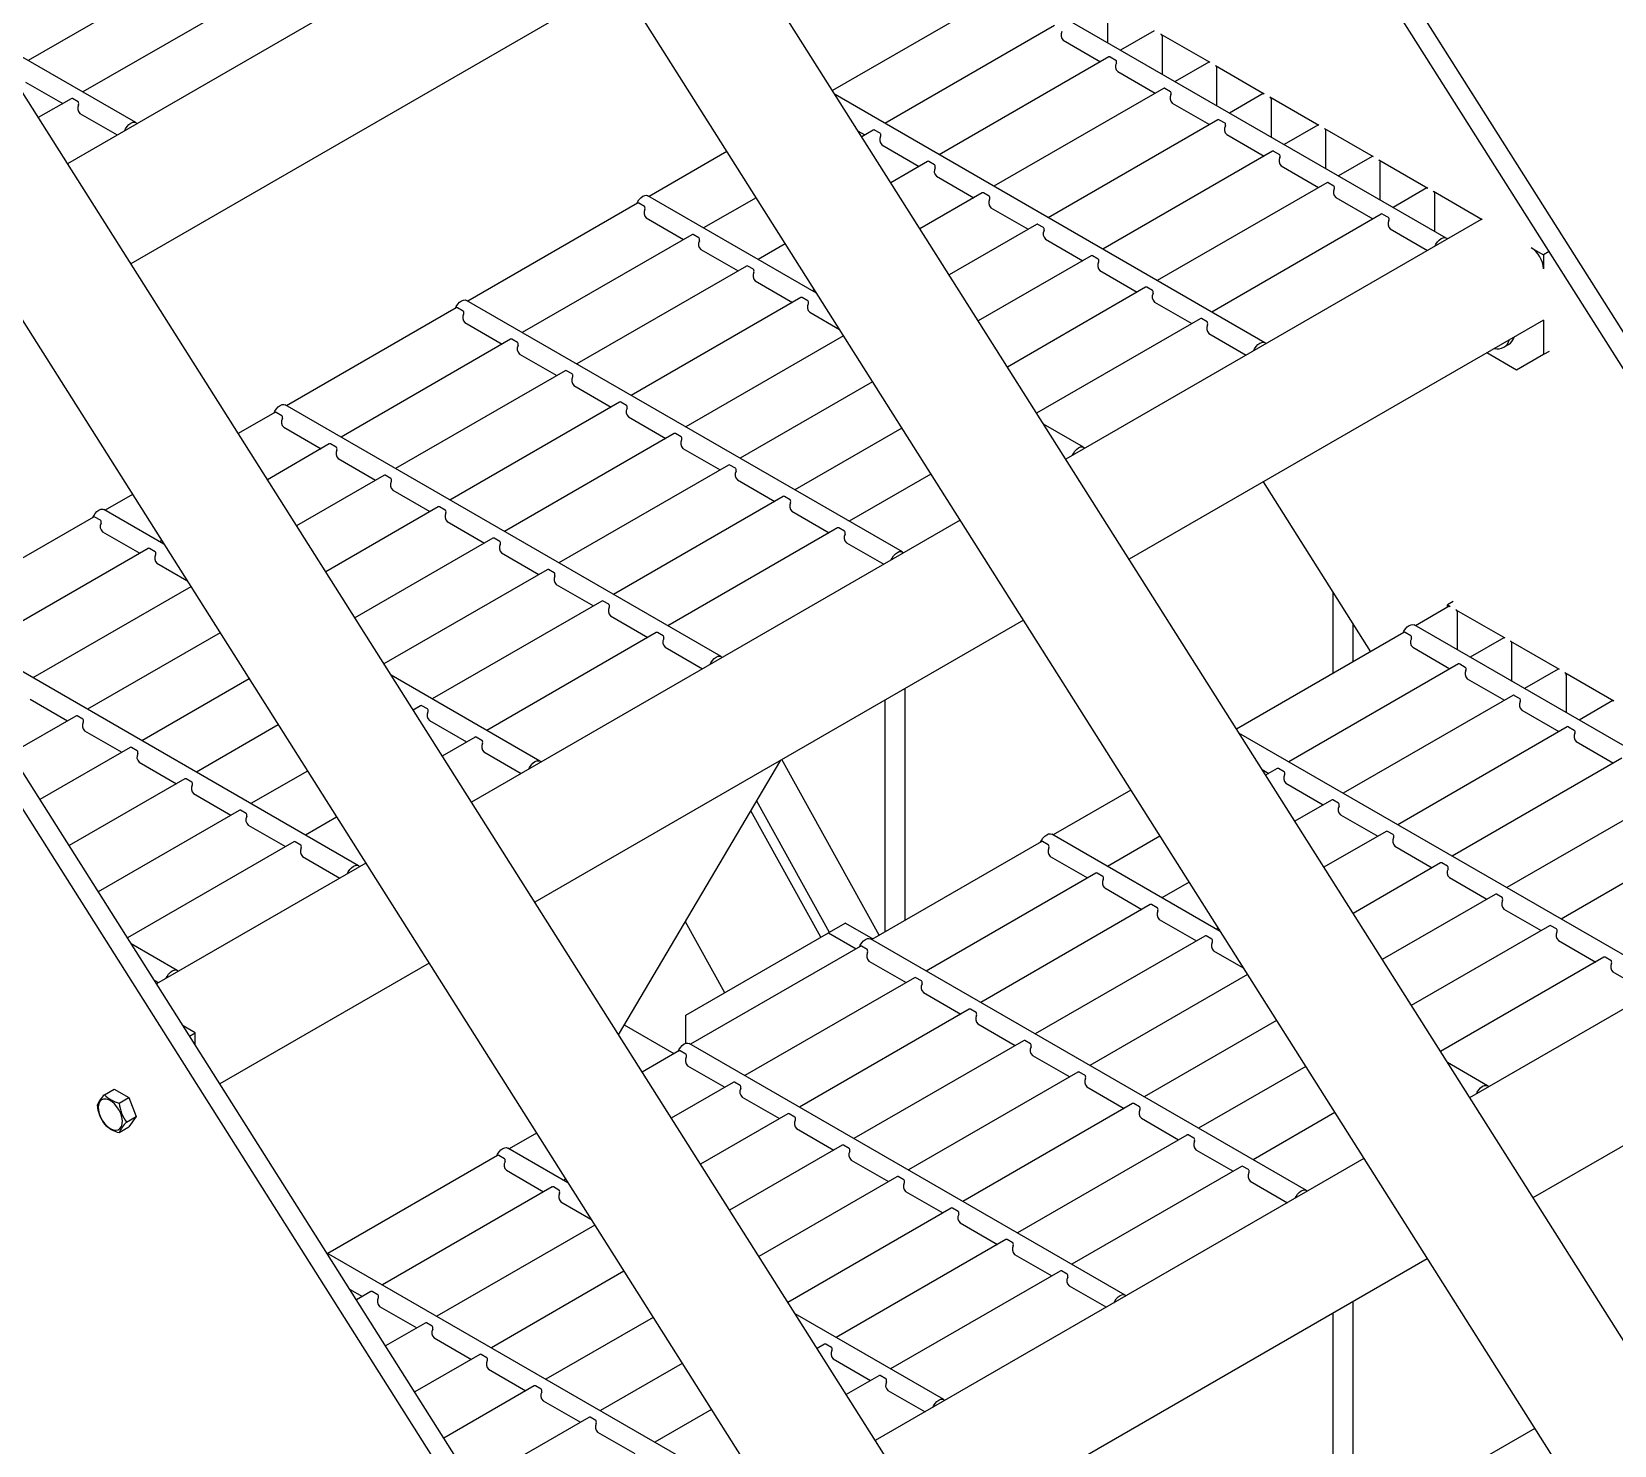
# Model space of a CAD drawing. Header units: millimetres. Extents: x 0 to 55611, y 0 to 32827.
# Drawn here: x 45006 to 45507, y 9940 to 10389 of the extents above; entities that cross this region are included whole.
import ezdxf

# ---------------------------------------------------------------- set-up
doc = ezdxf.new("R2010")
doc.units = ezdxf.units.MM
doc.header["$LTSCALE"] = 10
doc.linetypes.add('SLD-Continua', pattern=[0])
doc.layers.add('CHUTE', color=30, linetype='SLD-Continua')
doc.layers.add('STRUC', color=5, linetype='SLD-Continua')

msp = doc.modelspace()

# ---------------------------------------------------------------- linework, layer by layer
at = {"layer": 'CHUTE', "linetype": 'SLD-Continua', "lineweight": 25}
msp.add_line((45191.75, 10070.7), (45243.22, 10157.81), dxfattribs=at)
at = {"layer": 'STRUC', "linetype": 'SLD-Continua', "lineweight": 25}
for p, q in [((46038.04, 9139.34), (44717.33, 11227.52)), ((44690.04, 11198.36), (45999.14, 9128.53)), ((47664.1, 6876.55), (45230.61, 10724.16)), ((47669.49, 6879.66), (45236, 10727.27)), ((45486.76, 9604.25), (44886.82, 10552.82)), ((44866.54, 10512.59), (45485.38, 9534.13)), ((45171.93, 10436.44), (45016.99, 10347)), ((45058.34, 10410.76), (45004.57, 10379.72)), ((45192.01, 10404.69), (45037.08, 10315.25)), ((45454.15, 10323.41), (45315.94, 10403.19)), ((45075.61, 10400.79), (45021.84, 10369.75)), ((45312.65, 10400.81), (45259.58, 10370.17)), ((45346.89, 10385.32), (45346.89, 10397.31)), ((45329.93, 10390.84), (45276.16, 10359.8)), ((45361.61, 10389.18), (45350.91, 10383)), ((45363.72, 10388.11), (45379.2, 10379.17)), ((45038.7, 10360.02), (44991.55, 10387.24)), ((45332.73, 10386.16), (45344.56, 10379.34)), ((45364.17, 10375.35), (45364.17, 10387.33)), ((45347.2, 10380.86), (45293.44, 10349.82)), ((45347.62, 10380.89), (45349.42, 10379.85)), ((45378.88, 10379.2), (45368.19, 10373.03)), ((45381, 10378.14), (45396.48, 10369.2)), ((45003.67, 10372.91), (45015.49, 10366.08)), ((45350.01, 10376.19), (45361.84, 10369.36)), ((45381.45, 10365.38), (45381.45, 10377.36)), ((45396.67, 10290.23), (45260.37, 10368.91)), ((45364.48, 10370.89), (45310.71, 10339.85)), ((45364.9, 10370.92), (45366.7, 10369.88)), ((45396.16, 10369.23), (45385.46, 10363.06)), ((45398.27, 10368.16), (45413.75, 10359.23)), ((45018.14, 10367.61), (45007.75, 10361.61)), ((45020.35, 10366.6), (45018.56, 10367.64)), ((45020.94, 10362.94), (45032.77, 10356.11)), ((45367.29, 10366.22), (45379.11, 10359.39)), ((45398.72, 10355.4), (45398.72, 10367.39)), ((45272.46, 10357.66), (45268.82, 10355.56)), ((45274.67, 10356.65), (45272.87, 10357.68)), ((45381.76, 10360.92), (45327.99, 10329.88)), ((45382.18, 10360.94), (45383.97, 10359.91)), ((45413.44, 10359.26), (45402.74, 10353.08)), ((45415.55, 10358.19), (45431.03, 10349.25)), ((45267.68, 10357.36), (45269.81, 10356.13)), ((45275.26, 10352.98), (45287.09, 10346.16)), ((45384.56, 10356.24), (45396.39, 10349.42)), ((45416, 10345.43), (45416, 10357.41)), ((45226.08, 10350.83), (45201.41, 10336.59)), ((45289.73, 10347.68), (45278.06, 10340.95)), ((45291.95, 10346.67), (45290.15, 10347.71)), ((45399.03, 10350.94), (45345.27, 10319.9)), ((45399.45, 10350.97), (45401.25, 10349.93)), ((45430.71, 10349.29), (45420.02, 10343.11)), ((45432.83, 10348.22), (45448.31, 10339.28)), ((45292.54, 10343.01), (45304.36, 10336.18)), ((45401.84, 10346.27), (45413.66, 10339.44)), ((45433.27, 10335.46), (45433.27, 10347.44)), ((45307.01, 10337.71), (45287.3, 10326.34)), ((45309.22, 10336.7), (45307.43, 10337.74)), ((45416.31, 10340.97), (45362.54, 10309.93)), ((45416.73, 10341), (45418.52, 10339.96)), ((45447.99, 10339.31), (45437.29, 10333.14)), ((45450.1, 10338.24), (45465.58, 10329.31)), ((45197.71, 10334.45), (45143.94, 10303.41)), ((45199.92, 10333.44), (45198.12, 10334.48)), ((45254.45, 10305.97), (45200.99, 10336.83)), ((45235.32, 10336.22), (45218.69, 10326.62)), ((45309.81, 10333.04), (45321.64, 10326.21)), ((45419.11, 10336.3), (45430.94, 10329.47)), ((45450.55, 10325.48), (45450.55, 10337.47)), ((45486.76, 9388.78), (44892.84, 10327.83)), ((45200.51, 10329.78), (45212.34, 10322.95)), ((45324.28, 10327.74), (45296.54, 10311.72)), ((45326.5, 10326.73), (45324.7, 10327.76)), ((45465.26, 10329.34), (45333.51, 10253.28)), ((45433.58, 10331), (45379.82, 10299.96)), ((45434, 10331.02), (45435.8, 10329.99)), ((45214.98, 10324.48), (45161.21, 10293.44)), ((45217.2, 10323.47), (45215.4, 10324.51)), ((45327.09, 10323.07), (45338.92, 10316.24)), ((45436.39, 10326.32), (45448.22, 10319.5)), ((45217.79, 10319.81), (45229.61, 10312.98)), ((45244.56, 10321.61), (45235.96, 10316.65)), ((45341.56, 10317.76), (45305.78, 10297.11)), ((45343.77, 10316.75), (45341.98, 10317.79)), ((45481.11, 10320.34), (45484.98, 10318.11)), ((45486.78, 10319.15), (45484.98, 10318.11)), ((45484.98, 10318.11), (45484.98, 10313.65)), ((45486.76, 9377.15), (44892.84, 10316.2)), ((45232.26, 10314.51), (45178.49, 10283.47)), ((45234.47, 10313.5), (45232.68, 10314.53)), ((45344.37, 10313.09), (45356.19, 10306.27)), ((45235.06, 10309.83), (45246.89, 10303.01)), ((45358.84, 10307.79), (45315.03, 10282.5)), ((45361.05, 10306.78), (45359.25, 10307.82)), ((45281.73, 10223.87), (45143.52, 10303.66)), ((45249.53, 10304.53), (45195.77, 10273.49)), ((45251.75, 10303.52), (45249.95, 10304.56)), ((45253.8, 10307), (45253.24, 10306.67)), ((45361.64, 10303.12), (45373.47, 10296.29)), ((45140.23, 10301.27), (45086.46, 10270.23)), ((45142.45, 10300.26), (45140.65, 10301.3)), ((45252.34, 10299.86), (45261.75, 10294.42)), ((45376.11, 10297.82), (45324.27, 10267.89)), ((45378.33, 10296.81), (45376.53, 10297.85)), ((45143.04, 10296.6), (45154.86, 10289.77)), ((45484.98, 10297.37), (45353.59, 10221.52)), ((45378.92, 10293.15), (45390.74, 10286.32)), ((45484.98, 10297.37), (45484.98, 10286.43)), ((45157.51, 10291.3), (45103.74, 10260.26)), ((45159.72, 10290.29), (45157.93, 10291.33)), ((45263.04, 10292.39), (45213.04, 10263.52)), ((45472.45, 10288.78), (45473.89, 10289.61)), ((45486.77, 10287.46), (45484.98, 10286.43)), ((45160.31, 10286.63), (45172.14, 10279.8)), ((45476.49, 10281.53), (45467.01, 10287)), ((45484.98, 10286.43), (45476.49, 10281.53)), ((45478.28, 10282.56), (45476.49, 10281.53)), ((45174.78, 10281.33), (45121.02, 10250.29)), ((45177, 10280.32), (45175.2, 10281.35)), ((45272.29, 10277.77), (45230.32, 10253.55)), ((45177.59, 10276.65), (45189.42, 10269.83)), ((45082.76, 10268.09), (45071.14, 10261.39)), ((45084.97, 10267.08), (45083.18, 10268.12)), ((45224.25, 10190.69), (45086.04, 10270.48)), ((45192.06, 10271.35), (45138.29, 10240.31)), ((45194.27, 10270.34), (45192.48, 10271.38)), ((45085.56, 10263.42), (45097.39, 10256.59)), ((45194.87, 10266.68), (45206.69, 10259.85)), ((45281.53, 10263.16), (45247.59, 10243.57)), ((45339.2, 10257.05), (45326.48, 10264.39)), ((45100.03, 10258.12), (45080.38, 10246.78)), ((45102.25, 10257.11), (45100.45, 10258.15)), ((45209.34, 10261.38), (45155.57, 10230.34)), ((45211.55, 10260.37), (45209.75, 10261.41)), ((45102.84, 10253.45), (45114.67, 10246.62)), ((45212.14, 10256.71), (45223.97, 10249.88)), ((45117.31, 10248.15), (45089.63, 10232.17)), ((45119.52, 10247.14), (45117.73, 10248.17)), ((45226.61, 10251.41), (45172.84, 10220.37)), ((45228.83, 10250.4), (45227.03, 10251.43)), ((45290.77, 10248.55), (45264.87, 10233.6)), ((45120.12, 10243.48), (45131.94, 10236.65)), ((45229.42, 10246.73), (45241.24, 10239.91)), ((45396.13, 10246.08), (45430.19, 10192.22)), ((45047.59, 10226.32), (45028.57, 10237.3)), ((45037.64, 10242.05), (45028.99, 10237.06)), ((45134.59, 10238.17), (45098.87, 10217.55)), ((45136.8, 10237.16), (45135, 10238.2)), ((45243.89, 10241.43), (45190.12, 10210.39)), ((45246.1, 10240.42), (45244.31, 10241.46)), ((45025.28, 10234.92), (44971.52, 10203.88)), ((45027.5, 10233.91), (45025.7, 10234.94)), ((45137.39, 10233.5), (45149.22, 10226.68)), ((45300.01, 10233.94), (45145.07, 10144.5)), ((45246.69, 10236.76), (45258.52, 10229.93)), ((45028.09, 10230.24), (45039.92, 10223.42)), ((45046.88, 10227.44), (45046.27, 10227.08)), ((45151.86, 10228.2), (45108.11, 10202.94)), ((45154.08, 10227.19), (45152.28, 10228.23)), ((45261.16, 10231.46), (45207.4, 10200.42)), ((45263.38, 10230.45), (45261.58, 10231.49)), ((45042.56, 10224.94), (44988.79, 10193.9)), ((45044.78, 10223.93), (45042.98, 10224.97)), ((45154.67, 10223.53), (45166.49, 10216.7)), ((45263.97, 10226.79), (45275.8, 10219.96)), ((45045.37, 10220.27), (45054.9, 10214.77)), ((45169.14, 10218.23), (45117.35, 10188.33)), ((45171.35, 10217.22), (45169.56, 10218.26)), ((45056.13, 10212.83), (45006.07, 10183.93)), ((45171.94, 10213.56), (45183.77, 10206.73)), ((45186.41, 10208.26), (45132.65, 10177.22)), ((45188.63, 10207.25), (45186.83, 10208.28)), ((45418.25, 10211.1), (45418.25, 10185.33)), ((45456.35, 10208.14), (45454.55, 10207.11)), ((45454.55, 10207.11), (45455.45, 10206.59)), ((45454.55, 10206.28), (45454.55, 10207.11)), ((45109.31, 10124.33), (44971.1, 10204.12)), ((45320.09, 10202.18), (45165.16, 10112.74)), ((45189.22, 10203.58), (45201.05, 10196.76)), ((45455.13, 10206.62), (45444.44, 10200.44)), ((45457.25, 10205.55), (45472.73, 10196.61)), ((45457.7, 10192.79), (45457.7, 10204.77)), ((45065.37, 10198.22), (45023.35, 10173.96)), ((45203.69, 10198.28), (45149.92, 10167.24)), ((45205.9, 10197.27), (45204.11, 10198.31)), ((45440.73, 10198.3), (45387.66, 10167.66)), ((45424.57, 10201.1), (45424.57, 10188.98)), ((45442.95, 10197.29), (45441.15, 10198.33)), ((45582.23, 10120.9), (45444.02, 10200.69)), ((45206.5, 10193.61), (45218.32, 10186.78)), ((45443.54, 10193.63), (45455.36, 10186.8)), ((45472.41, 10196.65), (45461.71, 10190.47)), ((45474.52, 10195.58), (45490, 10186.64)), ((45474.97, 10182.82), (45474.97, 10194.8)), ((45458.01, 10188.33), (45404.24, 10157.29)), ((45458.43, 10188.36), (45460.22, 10187.32)), ((45074.61, 10183.6), (45040.62, 10163.98)), ((45166.78, 10157.51), (45119.62, 10184.73)), ((45460.81, 10183.66), (45472.64, 10176.83)), ((45489.69, 10186.67), (45478.99, 10180.5)), ((45491.8, 10185.6), (45507.28, 10176.67)), ((45492.25, 10172.84), (45492.25, 10184.83)), ((45005.17, 10177.12), (45016.99, 10170.29)), ((45282.47, 10180.46), (45282.47, 10106.94)), ((45475.28, 10178.36), (45421.52, 10147.32)), ((45475.7, 10178.38), (45477.5, 10177.35)), ((45128.94, 10175.08), (45126.59, 10173.72)), ((45131.16, 10174.07), (45129.36, 10175.1)), ((45276.15, 10176.82), (45276.15, 10103.29)), ((45478.09, 10173.68), (45489.92, 10166.86)), ((45506.96, 10176.7), (45496.27, 10170.52)), ((45019.64, 10171.82), (44999.04, 10159.92)), ((45021.85, 10170.81), (45020.06, 10171.84)), ((45022.45, 10167.14), (45034.27, 10160.32)), ((45083.85, 10168.99), (45057.9, 10154.01)), ((45131.75, 10170.4), (45143.57, 10163.58)), ((45492.56, 10168.38), (45438.79, 10137.35)), ((45492.98, 10168.41), (45494.77, 10167.37)), ((45146.22, 10165.1), (45135.83, 10159.11)), ((45148.43, 10164.09), (45146.64, 10165.13)), ((45524.75, 10087.72), (45388.45, 10166.41)), ((45495.37, 10163.71), (45507.19, 10156.88)), ((45036.91, 10161.84), (45008.28, 10145.31)), ((45039.13, 10160.83), (45037.33, 10161.87)), ((45039.72, 10157.17), (45051.55, 10150.34)), ((45149.02, 10160.43), (45160.85, 10153.6)), ((45274.39, 10102.27), (45243.53, 10157.99)), ((45509.83, 10158.41), (45456.07, 10127.37)), ((45093.09, 10154.38), (45075.17, 10144.04)), ((45395.76, 10154.86), (45397.89, 10153.63)), ((45400.53, 10155.15), (45396.9, 10153.05)), ((45402.75, 10154.14), (45400.95, 10155.18)), ((45054.19, 10151.87), (45017.52, 10130.7)), ((45056.41, 10150.86), (45054.61, 10151.9)), ((45057, 10147.2), (45068.82, 10140.37)), ((45354.16, 10148.33), (45329.49, 10134.09)), ((45403.34, 10150.48), (45415.17, 10143.65)), ((45527.11, 10148.44), (45473.34, 10117.4)), ((45071.47, 10141.9), (45026.76, 10116.09)), ((45073.68, 10140.89), (45071.89, 10141.92)), ((45258.62, 10103.2), (45235.56, 10144.84)), ((45417.81, 10145.18), (45406.14, 10138.44)), ((45420.02, 10144.17), (45418.23, 10145.21)), ((45074.27, 10137.22), (45086.1, 10130.4)), ((45102.33, 10139.77), (45092.45, 10134.06)), ((45255.89, 10101.63), (45233.7, 10141.7)), ((45420.62, 10140.51), (45432.44, 10133.68)), ((45544.39, 10138.46), (45490.62, 10107.43)), ((45088.74, 10131.92), (45036, 10101.48)), ((45090.96, 10130.91), (45089.16, 10131.95)), ((45325.78, 10131.95), (45272.02, 10100.91)), ((45328, 10130.94), (45326.2, 10131.97)), ((45382.53, 10103.47), (45329.07, 10134.33)), ((45363.4, 10133.71), (45346.77, 10124.11)), ((45435.09, 10135.21), (45415.38, 10123.83)), ((45437.3, 10134.2), (45435.5, 10135.23)), ((45091.55, 10127.25), (45103.37, 10120.42)), ((45328.59, 10127.27), (45340.42, 10120.45)), ((45437.89, 10130.53), (45449.72, 10123.71)), ((45593.34, 10126.83), (45461.59, 10050.77)), ((45111.57, 10125.16), (45045.24, 10086.87)), ((45343.06, 10121.97), (45289.29, 10090.93)), ((45345.27, 10120.96), (45343.48, 10122)), ((45452.36, 10125.23), (45424.62, 10109.22)), ((45454.58, 10124.22), (45452.78, 10125.26)), ((45345.87, 10117.3), (45357.69, 10110.47)), ((45372.64, 10119.1), (45364.04, 10114.14)), ((45455.17, 10120.56), (45466.99, 10113.73)), ((45360.34, 10112), (45306.57, 10080.96)), ((45362.55, 10110.99), (45360.75, 10112.03)), ((45469.64, 10115.26), (45433.86, 10094.61)), ((45471.85, 10114.25), (45470.06, 10115.29)), ((45363.14, 10107.33), (45374.97, 10100.5)), ((45472.44, 10110.59), (45484.27, 10103.76)), ((45225.4, 10084.02), (45212.93, 10106.54)), ((45213.08, 10076.91), (45258.34, 10103.04)), ((45263.72, 10106.15), (45258.34, 10103.04)), ((45258.34, 10103.04), (45267.03, 10098.03)), ((45263.72, 10106.15), (45272.41, 10101.14)), ((45377.61, 10102.03), (45323.84, 10070.99)), ((45379.83, 10101.02), (45378.03, 10102.05)), ((45381.88, 10104.49), (45381.32, 10104.17)), ((45486.91, 10105.29), (45443.1, 10080)), ((45489.13, 10104.28), (45487.33, 10105.31)), ((45051.83, 10091.15), (45037.18, 10099.61)), ((45268.31, 10098.77), (45214.54, 10067.73)), ((45270.52, 10097.76), (45268.73, 10098.79)), ((45409.81, 10021.36), (45271.6, 10101.15)), ((45380.42, 10097.35), (45389.83, 10091.92)), ((45489.72, 10100.61), (45501.55, 10093.79)), ((45131.66, 10093.4), (45065.33, 10055.11)), ((45271.12, 10094.09), (45282.94, 10087.27)), ((45504.19, 10095.31), (45452.35, 10065.38)), ((45613.06, 10094.86), (45481.67, 10019.02)), ((45506.4, 10094.3), (45504.61, 10095.34)), ((45044.49, 10088.06), (45045.9, 10087.25)), ((45285.59, 10088.79), (45231.82, 10057.76)), ((45287.8, 10087.78), (45286, 10088.82)), ((45391.12, 10089.88), (45341.12, 10061.01)), ((45507, 10090.64), (45518.82, 10083.81)), ((45288.39, 10084.12), (45300.22, 10077.29)), ((45213.08, 10068.05), (45213.08, 10076.91)), ((45302.86, 10078.82), (45249.1, 10047.78)), ((45305.08, 10077.81), (45303.28, 10078.85)), ((45057.52, 10071.34), (45053.65, 10073.57)), ((45209.33, 10064.72), (45193.59, 10073.81)), ((45305.67, 10074.15), (45317.49, 10067.32)), ((45400.36, 10075.27), (45358.4, 10051.04)), ((45055.72, 10070.3), (45057.52, 10071.34)), ((45057.52, 10067.46), (45057.52, 10071.34)), ((45352.33, 9988.18), (45214.12, 10067.97)), ((45320.14, 10068.85), (45266.37, 10037.81)), ((45322.35, 10067.84), (45320.56, 10068.87)), ((45210.84, 10065.59), (45199.22, 10058.88)), ((45213.05, 10064.58), (45211.26, 10065.62)), ((45322.94, 10064.17), (45334.77, 10057.35)), ((45467.28, 10054.54), (45454.56, 10061.89)), ((45213.64, 10060.92), (45225.47, 10054.09)), ((45337.41, 10058.87), (45283.65, 10027.84)), ((45339.63, 10057.86), (45337.83, 10058.9)), ((45409.61, 10060.66), (45375.67, 10041.07)), ((45028.72, 10051.71), (45031.83, 10053.5)), ((45031.83, 10053.5), (45036.5, 10050.81)), ((45228.11, 10055.62), (45208.46, 10044.27)), ((45230.33, 10054.61), (45228.53, 10055.64)), ((45340.22, 10054.2), (45352.05, 10047.37)), ((45033.38, 10049.01), (45036.5, 10050.81)), ((45036.5, 10050.81), (45038.83, 10044.8)), ((45230.92, 10050.94), (45242.74, 10044.12)), ((45354.69, 10048.9), (45300.92, 10017.86)), ((45356.9, 10047.89), (45355.11, 10048.93)), ((45035.72, 10043), (45038.83, 10044.8)), ((45038.83, 10044.8), (45036.5, 10041.48)), ((45245.39, 10045.64), (45217.7, 10029.66)), ((45247.6, 10044.63), (45245.81, 10045.67)), ((45357.5, 10044.23), (45369.32, 10037.4)), ((45418.85, 10046.04), (45392.95, 10031.09)), ((45033.38, 10039.68), (45036.5, 10041.48)), ((45165.72, 10039.54), (45157.07, 10034.55)), ((45248.19, 10040.97), (45260.02, 10034.14)), ((45371.97, 10038.93), (45318.2, 10007.89)), ((45374.18, 10037.92), (45372.38, 10038.95)), ((45153.36, 10032.41), (45099.6, 10001.37)), ((45155.58, 10031.4), (45153.78, 10032.44)), ((45175.67, 10023.81), (45156.65, 10034.79)), ((45262.66, 10035.67), (45226.94, 10015.05)), ((45264.88, 10034.66), (45263.08, 10035.7)), ((45374.77, 10034.26), (45386.6, 10027.43)), ((45156.17, 10027.74), (45167.99, 10020.91)), ((45265.47, 10031), (45277.3, 10024.17)), ((45428.09, 10031.43), (45273.15, 9941.99)), ((45389.24, 10028.95), (45335.48, 9997.92)), ((45391.46, 10027.94), (45389.66, 10028.98)), ((45170.64, 10022.44), (45116.87, 9991.4)), ((45172.85, 10021.43), (45171.06, 10022.46)), ((45174.96, 10024.93), (45174.35, 10024.58)), ((45279.94, 10025.7), (45236.19, 10000.44)), ((45282.16, 10024.69), (45280.36, 10025.72)), ((45392.05, 10024.28), (45403.87, 10017.46)), ((45173.45, 10017.76), (45182.98, 10012.26)), ((45282.75, 10021.02), (45294.57, 10014.2)), ((45297.22, 10015.72), (45245.43, 9985.83)), ((45299.43, 10014.71), (45297.64, 10015.75)), ((45184.2, 10010.32), (45134.15, 9981.42)), ((45300.02, 10011.05), (45311.85, 10004.22)), ((45237.38, 9921.83), (45099.18, 10001.61)), ((45314.49, 10005.75), (45260.73, 9974.71)), ((45316.71, 10004.74), (45314.91, 10005.78)), ((45448.17, 9999.68), (45293.24, 9910.24)), ((45317.3, 10001.08), (45329.12, 9994.25)), ((45193.45, 9995.71), (45151.42, 9971.45)), ((45331.77, 9995.78), (45278, 9964.74)), ((45333.98, 9994.77), (45332.19, 9995.8)), ((45106.46, 9990.08), (45110.52, 9987.73)), ((45113.17, 9989.26), (45108.63, 9986.64)), ((45115.38, 9988.25), (45113.58, 9989.28)), ((45334.57, 9991.1), (45346.4, 9984.28)), ((45115.97, 9984.58), (45127.8, 9977.76)), ((45294.86, 9955.01), (45247.7, 9982.23)), ((45418.25, 9982.41), (45418.25, 9908.88)), ((45424.57, 9986.06), (45424.57, 9912.53)), ((45130.44, 9979.28), (45117.87, 9972.03)), ((45132.66, 9978.27), (45130.86, 9979.31)), ((45202.69, 9981.1), (45168.7, 9961.48)), ((45133.25, 9974.61), (45145.07, 9967.78)), ((45257.02, 9972.57), (45254.67, 9971.21)), ((45259.23, 9971.56), (45257.44, 9972.6)), ((45147.72, 9969.31), (45127.12, 9957.42)), ((45149.93, 9968.3), (45148.14, 9969.34)), ((45211.93, 9966.49), (45185.98, 9951.5)), ((45259.83, 9967.9), (45271.65, 9961.07)), ((45150.52, 9964.64), (45162.35, 9957.81)), ((45274.3, 9962.6), (45263.91, 9956.6)), ((45276.51, 9961.59), (45274.71, 9962.62)), ((45164.99, 9959.34), (45136.36, 9942.81)), ((45167.21, 9958.33), (45165.41, 9959.36)), ((45277.1, 9957.92), (45288.93, 9951.1)), ((45167.8, 9954.67), (45179.63, 9947.84)), ((45221.17, 9951.87), (45203.25, 9941.53)), ((45182.27, 9949.36), (45145.6, 9928.19)), ((45184.48, 9948.35), (45182.69, 9949.39)), ((45185.08, 9944.69), (45196.9, 9937.87)), ((45482.24, 9945.82), (45457.57, 9931.58))]:
    msp.add_line(p, q, dxfattribs=at)
at = {"layer": 'STRUC', "linetype": 'SLD-Continua', "lineweight": 25, "flags": 128}
for points in [[(45020.51, 10365.65), (45020.55, 10365.78), (45020.58, 10366.04), (45020.55, 10366.31), (45020.48, 10366.48), (45020.36, 10366.6), (45020.35, 10366.6)], [(45035.2, 10357.51), (45035.44, 10358.04), (45035.92, 10358.78), (45036.49, 10359.4), (45037.11, 10359.86), (45037.73, 10360.12), (45038.3, 10360.15), (45038.78, 10359.96), (45039.03, 10359.72)], [(45274.83, 10355.7), (45274.87, 10355.83), (45274.9, 10356.09), (45274.87, 10356.36), (45274.8, 10356.52), (45274.67, 10356.64), (45274.67, 10356.65)], [(45292.11, 10345.73), (45292.14, 10345.86), (45292.17, 10346.11), (45292.14, 10346.38), (45292.07, 10346.55), (45291.95, 10346.67), (45291.95, 10346.67)], [(45197.49, 10334.33), (45197.74, 10334.85), (45198.21, 10335.59), (45198.79, 10336.22), (45199.4, 10336.68), (45200.02, 10336.93), (45200.6, 10336.97), (45200.99, 10336.83)], [(45200.08, 10332.5), (45200.12, 10332.63), (45200.15, 10332.88), (45200.12, 10333.15), (45200.05, 10333.32), (45199.92, 10333.44), (45199.92, 10333.44)], [(45309.38, 10335.76), (45309.42, 10335.89), (45309.45, 10336.14), (45309.42, 10336.41), (45309.35, 10336.58), (45309.23, 10336.7), (45309.22, 10336.7)], [(45217.36, 10322.52), (45217.39, 10322.65), (45217.42, 10322.91), (45217.39, 10323.18), (45217.32, 10323.35), (45217.2, 10323.47), (45217.2, 10323.47)], [(45326.66, 10325.78), (45326.69, 10325.91), (45326.72, 10326.17), (45326.69, 10326.44), (45326.62, 10326.6), (45326.5, 10326.73), (45326.5, 10326.73)], [(45450.64, 10320.9), (45450.89, 10321.43), (45451.37, 10322.17), (45451.94, 10322.79), (45452.56, 10323.25), (45453.18, 10323.51), (45453.75, 10323.54), (45454.23, 10323.35), (45454.48, 10323.11)], [(45234.63, 10312.55), (45234.67, 10312.68), (45234.7, 10312.94), (45234.67, 10313.2), (45234.6, 10313.37), (45234.48, 10313.49), (45234.47, 10313.5)], [(45343.93, 10315.81), (45343.97, 10315.94), (45344, 10316.2), (45343.97, 10316.46), (45343.9, 10316.63), (45343.78, 10316.75), (45343.77, 10316.75)], [(45140.01, 10301.15), (45140.26, 10301.67), (45140.74, 10302.42), (45141.31, 10303.04), (45141.93, 10303.5), (45142.55, 10303.75), (45143.12, 10303.79), (45143.52, 10303.66)], [(45251.91, 10302.58), (45251.94, 10302.71), (45251.97, 10302.96), (45251.94, 10303.23), (45251.87, 10303.4), (45251.75, 10303.52), (45251.75, 10303.52)], [(45361.21, 10305.84), (45361.25, 10305.97), (45361.28, 10306.22), (45361.25, 10306.49), (45361.18, 10306.66), (45361.05, 10306.78), (45361.05, 10306.78)], [(45142.61, 10299.32), (45142.64, 10299.45), (45142.67, 10299.7), (45142.64, 10299.97), (45142.57, 10300.14), (45142.45, 10300.26), (45142.45, 10300.26)], [(45378.49, 10295.86), (45378.52, 10295.99), (45378.55, 10296.25), (45378.52, 10296.52), (45378.45, 10296.68), (45378.33, 10296.81), (45378.33, 10296.81)], [(45159.88, 10289.35), (45159.92, 10289.48), (45159.95, 10289.73), (45159.92, 10290), (45159.85, 10290.17), (45159.73, 10290.29), (45159.72, 10290.29)], [(45393.17, 10287.72), (45393.42, 10288.25), (45393.9, 10288.99), (45394.47, 10289.61), (45395.09, 10290.07), (45395.71, 10290.33), (45396.28, 10290.36), (45396.76, 10290.17), (45397, 10289.93)], [(45177.16, 10279.37), (45177.19, 10279.5), (45177.22, 10279.76), (45177.2, 10280.02), (45177.12, 10280.19), (45177, 10280.31), (45177, 10280.32)], [(45082.54, 10267.97), (45082.79, 10268.5), (45083.27, 10269.24), (45083.84, 10269.86), (45084.46, 10270.32), (45085.08, 10270.58), (45085.65, 10270.61), (45086.04, 10270.48)], [(45194.43, 10269.4), (45194.47, 10269.53), (45194.5, 10269.78), (45194.47, 10270.05), (45194.4, 10270.22), (45194.28, 10270.34), (45194.27, 10270.34)], [(45085.13, 10266.14), (45085.17, 10266.27), (45085.2, 10266.52), (45085.17, 10266.79), (45085.1, 10266.96), (45084.98, 10267.08), (45084.97, 10267.08)], [(45211.71, 10259.43), (45211.75, 10259.56), (45211.78, 10259.81), (45211.75, 10260.08), (45211.68, 10260.25), (45211.56, 10260.37), (45211.55, 10260.37)], [(45102.41, 10256.17), (45102.44, 10256.3), (45102.47, 10256.55), (45102.45, 10256.82), (45102.37, 10256.99), (45102.25, 10257.11), (45102.25, 10257.11)], [(45335.7, 10254.54), (45335.94, 10255.07), (45336.42, 10255.81), (45336.99, 10256.43), (45337.61, 10256.89), (45338.23, 10257.15), (45338.8, 10257.18), (45339.28, 10257), (45339.53, 10256.75)], [(45228.99, 10249.45), (45229.02, 10249.58), (45229.05, 10249.84), (45229.02, 10250.11), (45228.95, 10250.27), (45228.83, 10250.39), (45228.83, 10250.4)], [(45119.68, 10246.19), (45119.72, 10246.32), (45119.75, 10246.58), (45119.72, 10246.85), (45119.65, 10247.01), (45119.53, 10247.14), (45119.52, 10247.14)], [(45025.07, 10234.79), (45025.31, 10235.32), (45025.79, 10236.06), (45026.36, 10236.68), (45026.98, 10237.14), (45027.6, 10237.4), (45028.17, 10237.43), (45028.57, 10237.3)], [(45246.26, 10239.48), (45246.3, 10239.61), (45246.33, 10239.86), (45246.3, 10240.13), (45246.23, 10240.3), (45246.11, 10240.42), (45246.1, 10240.42)], [(45027.66, 10232.96), (45027.69, 10233.09), (45027.72, 10233.35), (45027.7, 10233.61), (45027.62, 10233.78), (45027.5, 10233.9), (45027.5, 10233.91)], [(45136.96, 10236.22), (45137, 10236.35), (45137.03, 10236.61), (45137, 10236.87), (45136.93, 10237.04), (45136.81, 10237.16), (45136.8, 10237.16)], [(45154.24, 10226.25), (45154.27, 10226.38), (45154.3, 10226.63), (45154.27, 10226.9), (45154.2, 10227.07), (45154.08, 10227.19), (45154.08, 10227.19)], [(45263.54, 10229.51), (45263.57, 10229.64), (45263.6, 10229.89), (45263.58, 10230.16), (45263.5, 10230.33), (45263.38, 10230.45), (45263.38, 10230.45)], [(45044.94, 10222.99), (45044.97, 10223.12), (45045, 10223.37), (45044.97, 10223.64), (45044.9, 10223.81), (45044.78, 10223.93), (45044.78, 10223.93)], [(45278.22, 10221.36), (45278.47, 10221.89), (45278.95, 10222.63), (45279.52, 10223.25), (45280.14, 10223.71), (45280.76, 10223.97), (45281.33, 10224), (45281.81, 10223.82), (45282.07, 10223.56)], [(45171.51, 10216.27), (45171.55, 10216.4), (45171.58, 10216.66), (45171.55, 10216.93), (45171.48, 10217.09), (45171.36, 10217.22), (45171.35, 10217.22)], [(45188.79, 10206.3), (45188.82, 10206.43), (45188.85, 10206.69), (45188.83, 10206.95), (45188.75, 10207.12), (45188.63, 10207.24), (45188.63, 10207.25)], [(45206.06, 10196.33), (45206.1, 10196.46), (45206.13, 10196.71), (45206.1, 10196.98), (45206.03, 10197.15), (45205.91, 10197.27), (45205.9, 10197.27)], [(45440.51, 10198.18), (45440.76, 10198.71), (45441.24, 10199.45), (45441.81, 10200.07), (45442.43, 10200.53), (45443.05, 10200.79), (45443.62, 10200.82), (45444.02, 10200.69)], [(45443.11, 10196.35), (45443.14, 10196.48), (45443.17, 10196.73), (45443.14, 10197), (45443.07, 10197.17), (45442.95, 10197.29), (45442.95, 10197.29)], [(45220.75, 10188.18), (45221, 10188.71), (45221.48, 10189.45), (45222.05, 10190.08), (45222.67, 10190.53), (45223.29, 10190.79), (45223.86, 10190.83), (45224.34, 10190.64), (45224.58, 10190.4)], [(45131.32, 10173.12), (45131.35, 10173.25), (45131.38, 10173.51), (45131.35, 10173.77), (45131.28, 10173.94), (45131.16, 10174.06), (45131.16, 10174.07)], [(45022.01, 10169.86), (45022.05, 10169.99), (45022.08, 10170.25), (45022.05, 10170.52), (45021.98, 10170.68), (45021.86, 10170.8), (45021.85, 10170.81)], [(45148.59, 10163.15), (45148.63, 10163.28), (45148.66, 10163.53), (45148.63, 10163.8), (45148.56, 10163.97), (45148.44, 10164.09), (45148.43, 10164.09)], [(45039.29, 10159.89), (45039.33, 10160.02), (45039.36, 10160.27), (45039.33, 10160.54), (45039.26, 10160.71), (45039.13, 10160.83), (45039.13, 10160.83)], [(45163.27, 10155), (45163.52, 10155.53), (45164, 10156.27), (45164.57, 10156.9), (45165.19, 10157.35), (45165.81, 10157.61), (45166.38, 10157.65), (45166.86, 10157.46), (45167.11, 10157.22)], [(45402.91, 10153.2), (45402.94, 10153.33), (45402.97, 10153.58), (45402.94, 10153.85), (45402.87, 10154.02), (45402.75, 10154.14), (45402.75, 10154.14)], [(45056.57, 10149.92), (45056.6, 10150.05), (45056.63, 10150.3), (45056.6, 10150.57), (45056.53, 10150.74), (45056.41, 10150.86), (45056.41, 10150.86)], [(45420.18, 10143.22), (45420.22, 10143.35), (45420.25, 10143.61), (45420.22, 10143.88), (45420.15, 10144.05), (45420.03, 10144.17), (45420.02, 10144.17)], [(45073.84, 10139.94), (45073.88, 10140.07), (45073.91, 10140.33), (45073.88, 10140.6), (45073.81, 10140.76), (45073.69, 10140.88), (45073.68, 10140.89)], [(45325.57, 10131.82), (45325.81, 10132.35), (45326.29, 10133.09), (45326.86, 10133.71), (45327.48, 10134.17), (45328.1, 10134.43), (45328.67, 10134.46), (45329.07, 10134.33)], [(45437.46, 10133.25), (45437.5, 10133.38), (45437.53, 10133.64), (45437.5, 10133.9), (45437.43, 10134.07), (45437.31, 10134.19), (45437.3, 10134.2)], [(45091.12, 10129.97), (45091.15, 10130.1), (45091.18, 10130.35), (45091.15, 10130.62), (45091.08, 10130.79), (45090.96, 10130.91), (45090.96, 10130.91)], [(45328.16, 10129.99), (45328.19, 10130.12), (45328.22, 10130.38), (45328.2, 10130.64), (45328.12, 10130.81), (45328, 10130.93), (45328, 10130.94)], [(45105.8, 10121.83), (45106.05, 10122.35), (45106.53, 10123.09), (45107.1, 10123.72), (45107.72, 10124.18), (45108.34, 10124.43), (45108.91, 10124.47), (45109.39, 10124.28), (45109.64, 10124.04)], [(45454.74, 10123.28), (45454.77, 10123.41), (45454.8, 10123.66), (45454.77, 10123.93), (45454.7, 10124.1), (45454.58, 10124.22), (45454.58, 10124.22)], [(45345.43, 10120.02), (45345.47, 10120.15), (45345.5, 10120.4), (45345.47, 10120.67), (45345.4, 10120.84), (45345.28, 10120.96), (45345.27, 10120.96)], [(45472.01, 10113.3), (45472.05, 10113.43), (45472.08, 10113.69), (45472.05, 10113.96), (45471.98, 10114.13), (45471.86, 10114.25), (45471.85, 10114.25)], [(45362.71, 10110.05), (45362.75, 10110.17), (45362.78, 10110.43), (45362.75, 10110.7), (45362.68, 10110.87), (45362.56, 10110.99), (45362.55, 10110.99)], [(45489.29, 10103.33), (45489.32, 10103.46), (45489.35, 10103.72), (45489.33, 10103.98), (45489.25, 10104.15), (45489.13, 10104.27), (45489.13, 10104.28)], [(45268.09, 10098.64), (45268.34, 10099.17), (45268.82, 10099.91), (45269.39, 10100.53), (45270.01, 10100.99), (45270.63, 10101.25), (45271.2, 10101.28), (45271.6, 10101.15)], [(45270.68, 10096.81), (45270.72, 10096.94), (45270.75, 10097.2), (45270.72, 10097.47), (45270.65, 10097.63), (45270.53, 10097.75), (45270.52, 10097.76)], [(45379.99, 10100.07), (45380.02, 10100.2), (45380.05, 10100.46), (45380.02, 10100.72), (45379.95, 10100.89), (45379.83, 10101.01), (45379.83, 10101.02)], [(45506.56, 10093.36), (45506.6, 10093.49), (45506.63, 10093.74), (45506.6, 10094.01), (45506.53, 10094.18), (45506.41, 10094.3), (45506.4, 10094.3)], [(45048.33, 10088.65), (45048.58, 10089.17), (45049.05, 10089.91), (45049.63, 10090.54), (45050.24, 10091), (45050.86, 10091.25), (45051.44, 10091.29), (45051.91, 10091.1), (45052.16, 10090.86)], [(45287.96, 10086.84), (45288, 10086.97), (45288.03, 10087.22), (45288, 10087.49), (45287.93, 10087.66), (45287.81, 10087.78), (45287.8, 10087.78)], [(45305.24, 10076.87), (45305.27, 10077), (45305.3, 10077.25), (45305.27, 10077.52), (45305.2, 10077.69), (45305.08, 10077.81), (45305.08, 10077.81)], [(45210.62, 10065.46), (45210.87, 10065.99), (45211.35, 10066.73), (45211.92, 10067.36), (45212.54, 10067.81), (45213.16, 10068.07), (45213.73, 10068.11), (45214.12, 10067.97)], [(45322.51, 10066.89), (45322.55, 10067.02), (45322.58, 10067.28), (45322.55, 10067.55), (45322.48, 10067.71), (45322.36, 10067.83), (45322.35, 10067.84)], [(45213.21, 10063.63), (45213.25, 10063.76), (45213.28, 10064.02), (45213.25, 10064.29), (45213.18, 10064.46), (45213.06, 10064.58), (45213.05, 10064.58)], [(45339.79, 10056.92), (45339.82, 10057.05), (45339.85, 10057.3), (45339.83, 10057.57), (45339.75, 10057.74), (45339.63, 10057.86), (45339.63, 10057.86)], [(45230.49, 10053.66), (45230.52, 10053.79), (45230.55, 10054.05), (45230.52, 10054.31), (45230.45, 10054.48), (45230.33, 10054.6), (45230.33, 10054.61)], [(45463.77, 10052.03), (45464.02, 10052.56), (45464.5, 10053.3), (45465.07, 10053.93), (45465.69, 10054.39), (45466.31, 10054.64), (45466.88, 10054.68), (45467.36, 10054.49), (45467.61, 10054.25)], [(45030.57, 10040.99), (45031.45, 10040.6), (45032.29, 10040.47), (45033.03, 10040.6), (45033.64, 10041), (45034.09, 10041.63), (45034.34, 10042.47), (45034.4, 10043.47), (45034.24, 10044.57), (45033.89, 10045.71), (45033.36, 10046.85), (45032.68, 10047.9), (45031.88, 10048.82), (45031.02, 10049.56), (45030.13, 10050.07), (45029.26, 10050.33), (45028.46, 10050.33), (45027.78, 10050.06), (45027.25, 10049.55), (45026.9, 10048.81), (45026.74, 10047.88), (45026.8, 10046.83), (45027.05, 10045.7), (45027.5, 10044.55), (45028.11, 10043.45), (45028.85, 10042.46), (45029.69, 10041.62), (45030.57, 10040.99)], [(45357.06, 10046.95), (45357.1, 10047.08), (45357.13, 10047.33), (45357.1, 10047.6), (45357.03, 10047.77), (45356.91, 10047.89), (45356.9, 10047.89)], [(45247.76, 10043.69), (45247.8, 10043.82), (45247.83, 10044.07), (45247.8, 10044.34), (45247.73, 10044.51), (45247.61, 10044.63), (45247.6, 10044.63)], [(45374.34, 10036.97), (45374.38, 10037.1), (45374.41, 10037.36), (45374.38, 10037.63), (45374.31, 10037.79), (45374.19, 10037.92), (45374.18, 10037.92)], [(45153.15, 10032.28), (45153.39, 10032.81), (45153.87, 10033.55), (45154.44, 10034.18), (45155.06, 10034.63), (45155.68, 10034.89), (45156.25, 10034.93), (45156.65, 10034.79)], [(45265.04, 10033.71), (45265.08, 10033.84), (45265.11, 10034.1), (45265.08, 10034.37), (45265.01, 10034.54), (45264.88, 10034.66), (45264.88, 10034.66)], [(45155.74, 10030.46), (45155.77, 10030.58), (45155.8, 10030.84), (45155.77, 10031.11), (45155.7, 10031.28), (45155.58, 10031.4), (45155.58, 10031.4)], [(45391.62, 10027), (45391.65, 10027.13), (45391.68, 10027.39), (45391.65, 10027.65), (45391.58, 10027.82), (45391.46, 10027.94), (45391.46, 10027.94)], [(45173.01, 10020.48), (45173.05, 10020.61), (45173.08, 10020.87), (45173.05, 10021.13), (45172.98, 10021.3), (45172.86, 10021.42), (45172.85, 10021.43)], [(45282.32, 10023.74), (45282.35, 10023.87), (45282.38, 10024.13), (45282.35, 10024.39), (45282.28, 10024.56), (45282.16, 10024.68), (45282.16, 10024.69)], [(45406.3, 10018.86), (45406.55, 10019.38), (45407.03, 10020.12), (45407.6, 10020.75), (45408.22, 10021.21), (45408.84, 10021.46), (45409.41, 10021.5), (45409.89, 10021.31), (45410.14, 10021.07)], [(45299.59, 10013.77), (45299.63, 10013.9), (45299.66, 10014.15), (45299.63, 10014.42), (45299.56, 10014.59), (45299.44, 10014.71), (45299.43, 10014.71)], [(45316.87, 10003.79), (45316.9, 10003.92), (45316.93, 10004.18), (45316.9, 10004.45), (45316.83, 10004.62), (45316.71, 10004.74), (45316.71, 10004.74)], [(45334.14, 9993.82), (45334.18, 9993.95), (45334.21, 9994.21), (45334.18, 9994.47), (45334.11, 9994.64), (45333.99, 9994.76), (45333.98, 9994.77)], [(45115.54, 9987.3), (45115.58, 9987.43), (45115.61, 9987.69), (45115.58, 9987.96), (45115.51, 9988.12), (45115.38, 9988.24), (45115.38, 9988.25)], [(45348.83, 9985.68), (45349.07, 9986.2), (45349.55, 9986.95), (45350.12, 9987.57), (45350.74, 9988.03), (45351.36, 9988.28), (45351.93, 9988.32), (45352.41, 9988.13), (45352.66, 9987.89)], [(45132.82, 9977.33), (45132.85, 9977.46), (45132.88, 9977.71), (45132.85, 9977.98), (45132.78, 9978.15), (45132.66, 9978.27), (45132.66, 9978.27)], [(45259.39, 9970.62), (45259.43, 9970.75), (45259.46, 9971), (45259.43, 9971.27), (45259.36, 9971.44), (45259.24, 9971.56), (45259.23, 9971.56)], [(45150.09, 9967.36), (45150.13, 9967.49), (45150.16, 9967.74), (45150.13, 9968.01), (45150.06, 9968.18), (45149.94, 9968.3), (45149.93, 9968.3)], [(45276.67, 9960.64), (45276.71, 9960.77), (45276.74, 9961.03), (45276.71, 9961.3), (45276.64, 9961.46), (45276.51, 9961.58), (45276.51, 9961.59)], [(45167.37, 9957.38), (45167.4, 9957.51), (45167.43, 9957.77), (45167.4, 9958.04), (45167.33, 9958.2), (45167.21, 9958.33), (45167.21, 9958.33)], [(45291.35, 9952.5), (45291.6, 9953.03), (45292.08, 9953.77), (45292.65, 9954.39), (45293.27, 9954.85), (45293.89, 9955.11), (45294.46, 9955.14), (45294.94, 9954.95), (45295.19, 9954.71)], [(45184.64, 9947.41), (45184.68, 9947.54), (45184.71, 9947.8), (45184.68, 9948.06), (45184.61, 9948.23), (45184.49, 9948.35), (45184.48, 9948.35)]]:
    msp.add_lwpolyline(points, dxfattribs=at)
at = {"layer": 'STRUC', "linetype": 'SLD-Continua', "lineweight": 25}
for centre, radius, start, end in [((45334.29, 10387.8), 2.26, 151.5127, 226.5278), ((45363.2, 10387.29), 0.976, 2.6055, 57.3945), ((45347.44, 10380.53), 0.402, 62.6755, 125.5375), ((45351.57, 10377.83), 2.26, 151.5127, 226.5278), ((45348.88, 10379.28), 0.791, 332.3428, 46.8827), ((45379.02, 10378.91), 0.319, 54.3824, 114.3071), ((45380.47, 10377.31), 0.976, 2.6055, 57.3945), ((45364.71, 10370.56), 0.402, 62.6755, 125.5375), ((45368.84, 10367.86), 2.26, 151.5127, 226.5278), ((45366.15, 10369.3), 0.791, 332.3428, 46.8827), ((45396.29, 10368.94), 0.319, 54.3824, 114.3071), ((45397.75, 10367.34), 0.976, 2.6055, 57.3945), ((45018.37, 10367.27), 0.414, 63.338, 124.2198), ((45022.5, 10364.58), 2.26, 151.5127, 226.5278), ((45272.69, 10357.32), 0.414, 63.338, 124.2198), ((45381.99, 10360.59), 0.402, 62.6755, 125.5375), ((45386.12, 10357.88), 2.26, 151.5127, 226.5278), ((45383.43, 10359.33), 0.791, 332.3428, 46.8827), ((45413.57, 10358.97), 0.319, 54.3824, 114.3071), ((45415.02, 10357.37), 0.976, 2.6055, 57.3945), ((45276.82, 10354.63), 2.26, 151.5127, 226.5278), ((45289.96, 10347.34), 0.414, 63.338, 124.2198), ((45399.27, 10350.61), 0.402, 62.6755, 125.5375), ((45403.39, 10347.91), 2.26, 151.5127, 226.5278), ((45400.71, 10349.36), 0.791, 332.3428, 46.8827), ((45430.84, 10348.99), 0.319, 54.3824, 114.3071), ((45432.3, 10347.39), 0.976, 2.6055, 57.3945), ((45294.09, 10344.65), 2.26, 151.5127, 226.5278), ((45307.24, 10337.37), 0.414, 63.338, 124.2198), ((45416.54, 10340.64), 0.402, 62.6755, 125.5375), ((45420.67, 10337.94), 2.26, 151.5127, 226.5278), ((45417.98, 10339.38), 0.791, 332.3428, 46.8827), ((45448.12, 10339.02), 0.319, 54.3824, 114.3071), ((45449.58, 10337.42), 0.976, 2.6055, 57.3945), ((45197.94, 10334.11), 0.414, 63.338, 124.2198), ((45311.37, 10334.68), 2.26, 151.5127, 226.5278), ((45202.07, 10331.42), 2.26, 151.5127, 226.5278), ((45324.52, 10327.4), 0.414, 63.338, 124.2198), ((45433.82, 10330.67), 0.402, 62.6755, 125.5375), ((45437.95, 10327.96), 2.26, 151.5127, 226.5278), ((45435.26, 10329.41), 0.791, 332.3428, 46.8827), ((45465.4, 10329.05), 0.319, 54.3824, 114.3071), ((45215.21, 10324.14), 0.414, 63.338, 124.2198), ((45219.34, 10321.45), 2.26, 151.5127, 226.5278), ((45328.64, 10324.71), 2.26, 151.5127, 226.5278), ((45341.79, 10317.42), 0.414, 63.338, 124.2198), ((45476.59, 10313.27), 8.4, 2.6055, 57.3945), ((45232.49, 10314.16), 0.414, 63.338, 124.2198), ((45236.62, 10311.47), 2.26, 151.5127, 226.5278), ((45345.92, 10314.73), 2.26, 151.5127, 226.5278), ((45359.07, 10307.45), 0.414, 63.338, 124.2198), ((45249.77, 10304.19), 0.414, 63.338, 124.2198), ((45253.89, 10301.5), 2.26, 151.5127, 226.5278), ((45363.2, 10304.76), 2.26, 151.5127, 226.5278), ((45140.46, 10300.93), 0.414, 63.338, 124.2198), ((45144.59, 10298.24), 2.26, 151.5127, 226.5278), ((45376.34, 10297.48), 0.414, 63.338, 124.2198), ((45380.47, 10294.79), 2.26, 151.5127, 226.5278), ((45157.74, 10290.96), 0.414, 63.338, 124.2198), ((45161.87, 10288.27), 2.26, 151.5127, 226.5278), ((45470.49, 10292.16), 3.87, 254.8736, 345.121), ((45471.75, 10293.06), 4.06, 301.6973, 344.8142), ((45175.02, 10280.98), 0.414, 63.338, 124.2198), ((45179.14, 10278.29), 2.26, 151.5127, 226.5278), ((45082.99, 10267.75), 0.414, 63.338, 124.2198), ((45192.29, 10271.01), 0.414, 63.338, 124.2198), ((45196.42, 10268.32), 2.26, 151.5127, 226.5278), ((45087.12, 10265.06), 2.26, 151.5127, 226.5278), ((45100.27, 10257.78), 0.414, 63.338, 124.2198), ((45209.57, 10261.04), 0.414, 63.338, 124.2198), ((45213.7, 10258.35), 2.26, 151.5127, 226.5278), ((45104.4, 10255.09), 2.26, 151.5127, 226.5278), ((45117.54, 10247.81), 0.414, 63.338, 124.2198), ((45226.84, 10251.06), 0.414, 63.338, 124.2198), ((45230.97, 10248.37), 2.26, 151.5127, 226.5278), ((45121.67, 10245.12), 2.26, 151.5127, 226.5278), ((45134.82, 10237.83), 0.414, 63.338, 124.2198), ((45244.12, 10241.09), 0.414, 63.338, 124.2198), ((45248.25, 10238.4), 2.26, 151.5127, 226.5278), ((45025.52, 10234.57), 0.414, 63.338, 124.2198), ((45029.65, 10231.88), 2.26, 151.5127, 226.5278), ((45138.95, 10235.14), 2.26, 151.5127, 226.5278), ((45152.1, 10227.86), 0.414, 63.338, 124.2198), ((45261.4, 10231.12), 0.414, 63.338, 124.2198), ((45265.53, 10228.43), 2.26, 151.5127, 226.5278), ((45042.79, 10224.6), 0.414, 63.338, 124.2198), ((45046.92, 10221.91), 2.26, 151.5127, 226.5278), ((45156.22, 10225.17), 2.26, 151.5127, 226.5278), ((45169.37, 10217.89), 0.414, 63.338, 124.2198), ((45173.5, 10215.2), 2.26, 151.5127, 226.5278), ((45186.65, 10207.91), 0.414, 63.338, 124.2198), ((45190.78, 10205.22), 2.26, 151.5127, 226.5278), ((45455.27, 10206.33), 0.319, 54.3824, 114.3071), ((45456.72, 10204.73), 0.976, 2.6055, 57.3945), ((45203.92, 10197.94), 0.414, 63.338, 124.2198), ((45440.97, 10197.99), 0.388, 62.259, 127.5191), ((45208.05, 10195.25), 2.26, 151.5127, 226.5278), ((45445.09, 10195.27), 2.26, 151.5127, 226.5278), ((45472.54, 10196.35), 0.319, 54.3824, 114.3071), ((45474, 10194.76), 0.976, 2.6055, 57.3945), ((45458.24, 10188), 0.402, 62.6755, 125.5375), ((45459.68, 10186.74), 0.791, 332.3428, 46.8827), ((45462.37, 10185.3), 2.26, 151.5127, 226.5278), ((45489.82, 10186.38), 0.319, 54.3824, 114.3071), ((45491.27, 10184.78), 0.976, 2.6055, 57.3945), ((45475.52, 10178.03), 0.402, 62.6755, 125.5375), ((45476.96, 10176.77), 0.791, 332.3428, 46.8827), ((45129.17, 10174.73), 0.414, 63.338, 124.2198), ((45133.3, 10172.04), 2.26, 151.5127, 226.5278), ((45479.64, 10175.32), 2.26, 151.5127, 226.5278), ((45507.09, 10176.41), 0.319, 54.3824, 114.3071), ((45019.87, 10171.47), 0.414, 63.338, 124.2198), ((45024, 10168.78), 2.26, 151.5127, 226.5278), ((45492.79, 10168.05), 0.402, 62.6755, 125.5375), ((45494.23, 10166.8), 0.791, 332.3428, 46.8827), ((45146.45, 10164.76), 0.414, 63.338, 124.2198), ((45150.58, 10162.07), 2.26, 151.5127, 226.5278), ((45496.92, 10165.35), 2.26, 151.5127, 226.5278), ((45037.15, 10161.5), 0.414, 63.338, 124.2198), ((45041.28, 10158.81), 2.26, 151.5127, 226.5278), ((45054.42, 10151.53), 0.414, 63.338, 124.2198), ((45400.77, 10154.81), 0.414, 63.338, 124.2198), ((45404.89, 10152.12), 2.26, 151.5127, 226.5278), ((45058.55, 10148.84), 2.26, 151.5127, 226.5278), ((45071.7, 10141.55), 0.414, 63.338, 124.2198), ((45418.04, 10144.84), 0.414, 63.338, 124.2198), ((45422.17, 10142.15), 2.26, 151.5127, 226.5278), ((45075.83, 10138.86), 2.26, 151.5127, 226.5278), ((45088.98, 10131.58), 0.414, 63.338, 124.2198), ((45326.02, 10131.6), 0.414, 63.338, 124.2198), ((45435.32, 10134.86), 0.414, 63.338, 124.2198), ((45439.45, 10132.17), 2.26, 151.5127, 226.5278), ((45093.1, 10128.89), 2.26, 151.5127, 226.5278), ((45330.14, 10128.91), 2.26, 151.5127, 226.5278), ((45343.29, 10121.63), 0.414, 63.338, 124.2198), ((45452.59, 10124.89), 0.414, 63.338, 124.2198), ((45456.72, 10122.2), 2.26, 151.5127, 226.5278), ((45347.42, 10118.94), 2.26, 151.5127, 226.5278), ((45360.57, 10111.66), 0.414, 63.338, 124.2198), ((45469.87, 10114.92), 0.414, 63.338, 124.2198), ((45474, 10112.23), 2.26, 151.5127, 226.5278), ((45364.7, 10108.97), 2.26, 151.5127, 226.5278), ((45377.84, 10101.68), 0.414, 63.338, 124.2198), ((45487.15, 10104.94), 0.414, 63.338, 124.2198), ((45491.27, 10102.25), 2.26, 151.5127, 226.5278), ((45268.54, 10098.42), 0.414, 63.338, 124.2198), ((45272.67, 10095.73), 2.26, 151.5127, 226.5278), ((45381.97, 10098.99), 2.26, 151.5127, 226.5278), ((45504.42, 10094.97), 0.414, 63.338, 124.2198), ((45508.55, 10092.28), 2.26, 151.5127, 226.5278), ((45285.82, 10088.45), 0.414, 63.338, 124.2198), ((45289.95, 10085.76), 2.26, 151.5127, 226.5278), ((45303.1, 10078.48), 0.414, 63.338, 124.2198), ((45307.22, 10075.79), 2.26, 151.5127, 226.5278), ((45320.37, 10068.5), 0.414, 63.338, 124.2198), ((45324.5, 10065.82), 2.26, 151.5127, 226.5278), ((45211.07, 10065.25), 0.414, 63.338, 124.2198), ((45215.2, 10062.56), 2.26, 151.5127, 226.5278), ((45337.65, 10058.53), 0.414, 63.338, 124.2198), ((45341.78, 10055.84), 2.26, 151.5127, 226.5278), ((45037.6, 10042.99), 12.45, 135.5193, 154.2794), ((45035.89, 10058.75), 10.05, 224.4517, 255.5537), ((45228.35, 10055.27), 0.414, 63.338, 124.2198), ((45232.47, 10052.58), 2.26, 151.5127, 226.5278), ((45039.35, 10049.96), 13.06, 186.9074, 215.504), ((45046.16, 10050.51), 12.86, 186.6851, 215.7263), ((45354.92, 10048.56), 0.414, 63.338, 124.2198), ((45359.05, 10045.87), 2.26, 151.5127, 226.5278), ((45035.89, 10049.41), 10.04, 224.4446, 255.5608), ((45043.15, 10035.3), 10.71, 133.9748, 155.8238), ((45245.62, 10045.3), 0.414, 63.338, 124.2198), ((45249.75, 10042.61), 2.26, 151.5127, 226.5278), ((45372.2, 10038.59), 0.414, 63.338, 124.2198), ((45376.33, 10035.9), 2.26, 151.5127, 226.5278), ((45153.6, 10032.07), 0.414, 63.338, 124.2198), ((45262.9, 10035.33), 0.414, 63.338, 124.2198), ((45267.03, 10032.64), 2.26, 151.5127, 226.5278), ((45157.72, 10029.38), 2.26, 151.5127, 226.5278), ((45389.48, 10028.61), 0.414, 63.338, 124.2198), ((45393.6, 10025.92), 2.26, 151.5127, 226.5278), ((45170.87, 10022.09), 0.414, 63.338, 124.2198), ((45280.17, 10025.35), 0.414, 63.338, 124.2198), ((45284.3, 10022.66), 2.26, 151.5127, 226.5278), ((45175, 10019.4), 2.26, 151.5127, 226.5278), ((45297.45, 10015.38), 0.414, 63.338, 124.2198), ((45301.58, 10012.69), 2.26, 151.5127, 226.5278), ((45314.73, 10005.41), 0.414, 63.338, 124.2198), ((45318.85, 10002.72), 2.26, 151.5127, 226.5278), ((45332, 9995.43), 0.414, 63.338, 124.2198), ((45336.13, 9992.74), 2.26, 151.5127, 226.5278), ((45113.4, 9988.91), 0.414, 63.338, 124.2198), ((45117.53, 9986.23), 2.26, 151.5127, 226.5278), ((45130.67, 9978.94), 0.414, 63.338, 124.2198), ((45134.8, 9976.25), 2.26, 151.5127, 226.5278), ((45257.25, 9972.23), 0.414, 63.338, 124.2198), ((45147.95, 9968.97), 0.414, 63.338, 124.2198), ((45152.08, 9966.28), 2.26, 151.5127, 226.5278), ((45261.38, 9969.54), 2.26, 151.5127, 226.5278), ((45274.53, 9962.25), 0.414, 63.338, 124.2198), ((45165.23, 9959), 0.414, 63.338, 124.2198), ((45169.35, 9956.31), 2.26, 151.5127, 226.5278), ((45278.66, 9959.56), 2.26, 151.5127, 226.5278), ((45182.5, 9949.02), 0.414, 63.338, 124.2198), ((45186.63, 9946.33), 2.26, 151.5127, 226.5278)]:
    msp.add_arc(centre, radius, start, end, dxfattribs=at)

doc.saveas('drawing.dxf')
